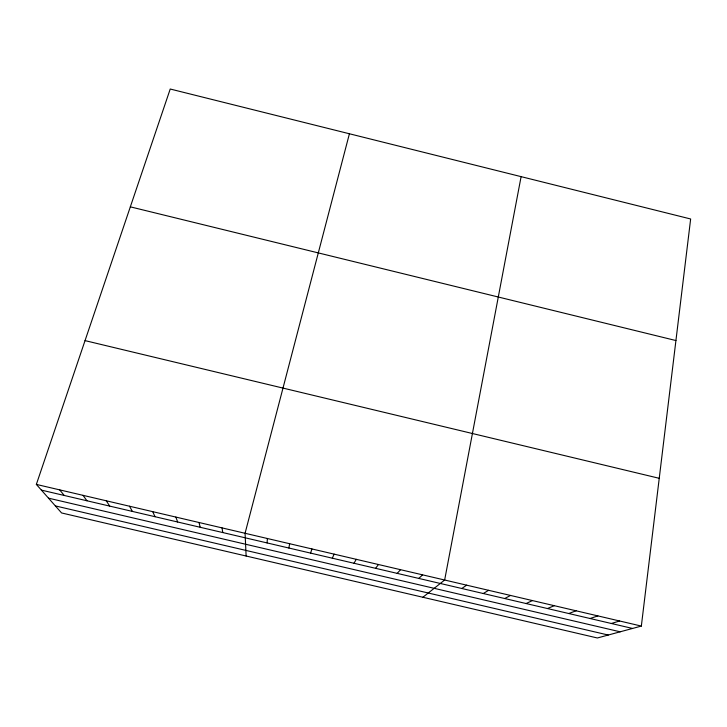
<?xml version="1.0" encoding="UTF-8"?>
<svg xmlns="http://www.w3.org/2000/svg" width="727" height="727" viewBox="0 0 727 727"><rect width="100%" height="100%" fill="white"/><g stroke="black" fill="none" stroke-linecap="round" stroke-linejoin="round"><path stroke-width="1.09" d="M267.091 542.924L267.391 538.507M641.341 626.074L690.65 218.981L170.227 89.021L36.35 484.409L61.586 512.953L597.367 637.979L641.341 626.074L36.35 484.409M288.855 548.022L289.673 543.723M521.105 176.643L444.651 580.019L422.878 597.267M349.414 133.768L245.072 533.282L246.126 556.019M310.602 553.111L311.919 548.94M332.303 558.191L334.129 554.138M353.967 563.261L356.312 559.327M375.605 568.323L378.449 564.515M397.206 573.376L400.55 569.695M418.77 578.419L422.614 574.857M461.799 588.488L466.643 585.171M483.264 593.514L488.608 590.315M504.692 598.53L510.536 595.449M526.094 603.537L532.418 600.575M547.458 608.535L554.274 605.691M568.787 613.524L576.093 610.798M590.079 618.513L597.876 615.896M611.343 623.484L619.631 620.994M41.394 490.116L632.572 628.455M48.509 498.159L620.176 631.808M55.361 505.91L608.235 635.034M85.041 340.618L659.244 478.311M130.333 206.841L675.928 340.545M59.696 489.871L64.203 495.451M83.005 495.332L86.967 500.776M106.278 500.785L109.695 506.092M129.506 506.219L132.387 511.408M152.697 511.654L155.042 516.706M175.852 517.07L177.652 521.995M198.962 522.486L200.234 527.284M222.035 527.884L222.771 532.555"/></g></svg>
